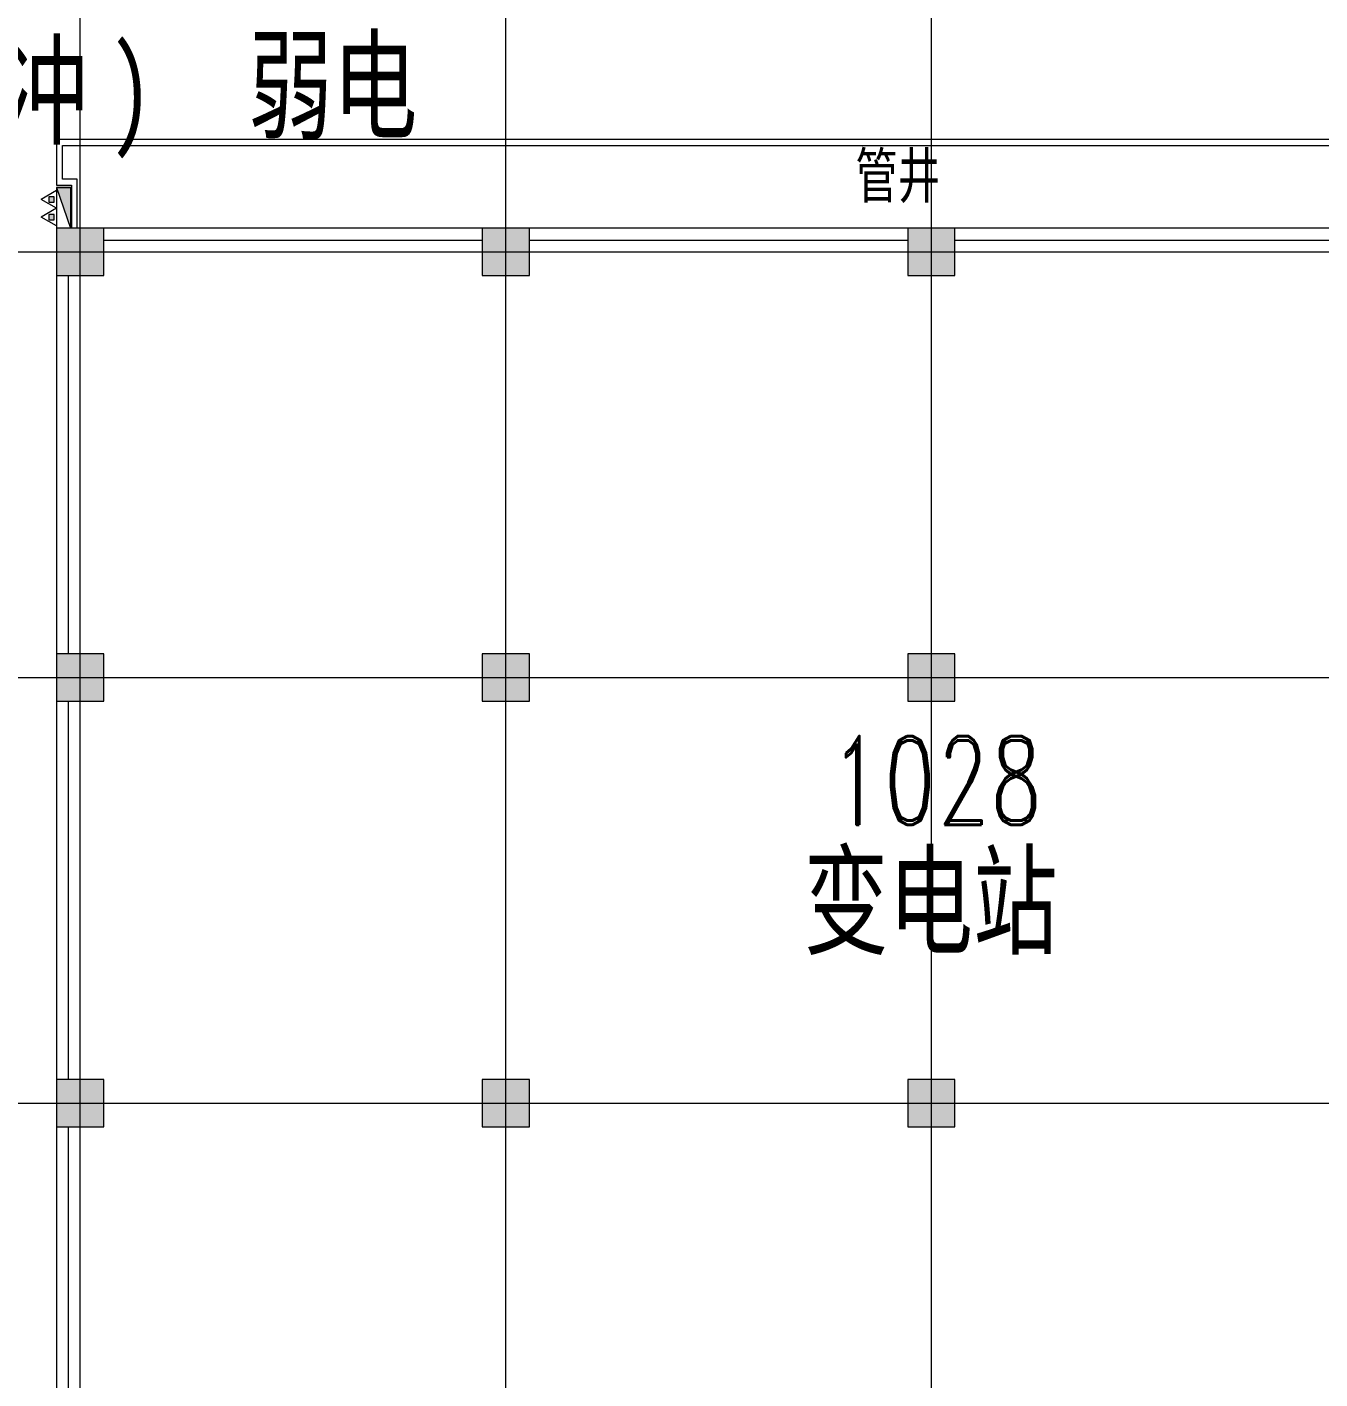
# Model space of a CAD drawing. Header units: millimetres. Extents: x -76632 to 443185, y -33181 to 192400.
# Drawn here: x 128700 to 150575, y 16936 to 39805 of the extents above; entities that cross this region are included whole.
import ezdxf

# ---------------------------------------------------------------- set-up
doc = ezdxf.new("R2010")
doc.units = ezdxf.units.MM
doc.linetypes.add('轴网线', pattern=[22.04, 18.38, -1.83, 0, -1.83])
doc.layers.get('0').update_dxf_attribs({"color": 8})
doc.layers.get('Defpoints').update_dxf_attribs({"color": 8})
for name, color, linetype, lineweight in [('A-ANNO-DIMS', 8, 'Continuous', 9), ('A-AREA-IDEN', 8, 'Continuous', 9), ('A-DETL-GENF', 8, 'Continuous', 18), ('A-WALL', 8, 'Continuous', 5), ('M-EQPM', 8, 'Continuous', 5), ('S-COLS', 8, 'Continuous', 5), ('S-GRID', 8, 'Continuous', 9)]:
    doc.layers.add(name, color=color, linetype=linetype, lineweight=lineweight)
doc.styles.add('RomanD', font='romand__.ttf', dxfattribs={"width": 0.7, "height": 1500})
doc.styles.add('RomanD_6', font='romand__.ttf', dxfattribs={"width": 0.65, "height": 350})
doc.styles.add('仿宋_2', font='simfang.ttf', dxfattribs={"width": 0.7, "height": 1500})
doc.styles.add('仿宋_5', font='simfang.ttf', dxfattribs={"width": 0.7, "height": 750})
doc.dimstyles.new('0_5', dxfattribs={"dimscale": 304.8, "dimtxt": 351.251157, "dimasz": 0, "dimexe": 0.82021, "dimexo": 0.0625, "dimgap": 0, "dimtad": 1, "dimdec": 0, "dimzin": 0, "dimdsep": 46, "dimtxsty": 'RomanD_6', "dimblk1": 'NONE', "dimblk2": 'NONE', "dimsah": 1, "dimcen": 0.09, "dimazin": 0, "dimtfac": 1, "dimtdec": 4, "dimtix": 1, "dimtmove": 0, "dimatfit": 3, "dimfxl": 0.82021, "dimfxlon": 1, "dimtvp": 1, "dimtolj": 1, "dimtzin": 0, "dimlwd": 18, "dimlwe": 18, "dimarcsym": 2})
doc.dimstyles.new('0_7mm', dxfattribs={"dimscale": 304.8, "dimtxt": 351.251157, "dimasz": 0.82021, "dimexe": 1.64042, "dimexo": 0.0625, "dimgap": 0, "dimtad": 1, "dimdec": 0, "dimzin": 0, "dimdsep": 46, "dimtxsty": 'RomanD_6', "dimblk1": 'OBLIQUE', "dimblk2": 'OBLIQUE', "dimsah": 1, "dimcen": 0.09, "dimazin": 0, "dimtfac": 1, "dimtdec": 4, "dimtix": 1, "dimtmove": 0, "dimatfit": 3, "dimfxl": 1.64042, "dimfxlon": 1, "dimtvp": 1, "dimtolj": 1, "dimtzin": 0, "dimlwd": 18, "dimlwe": 18, "dimarcsym": 2})

# ---------------------------------------------------------------- blocks, each defined once
blk = doc.blocks.new('X-ST-F3-01-C-001_HLP2_rvt-1-LAY-1F-1_500-A')
at = {"layer": 'S-COLS', "true_color": 0x808080}
for points in [[(129200, 35600), (130000, 35600), (130000, 36400), (129200, 36400), (129200, 36371)], [(137200, 35600), (137200, 36400), (136400, 36400), (136400, 35600)], [(143600, 35600), (144400, 35600), (144400, 36400), (143600, 36400), (143600, 36200)], [(130000, 28400), (130000, 29200), (129200, 29200), (129200, 28400), (129400, 28400)], [(137200, 28400), (137200, 29200), (136400, 29200), (136400, 28400)], [(144400, 28400), (144400, 29200), (143600, 29200), (143600, 28400)], [(130000, 21200), (130000, 22000), (129200, 22000), (129200, 21200), (129400, 21200)], [(137200, 21200), (137200, 22000), (136400, 22000), (136400, 21200)], [(144400, 21200), (144400, 22000), (143600, 22000), (143600, 21200)]]:
    blk.add_hatch(color=8, dxfattribs=at).paths.add_polyline_path(points, flags=0)
at = {"layer": 'S-COLS', "color": 7, "lineweight": 9}
for p, q in [((130000, 36400), (129200, 36400)), ((129200, 36400), (129200, 35600)), ((130000, 35600), (130000, 36400)), ((137200, 36400), (136400, 36400)), ((136400, 36400), (136400, 35600)), ((137200, 35600), (137200, 36400)), ((144400, 36400), (143600, 36400)), ((143600, 36400), (143600, 35600)), ((144400, 35600), (144400, 36400)), ((129200, 35600), (130000, 35600)), ((136400, 35600), (137200, 35600)), ((143600, 35600), (144400, 35600)), ((130000, 29200), (129200, 29200)), ((129200, 29200), (129200, 28400)), ((130000, 28400), (130000, 29200)), ((137200, 29200), (136400, 29200)), ((136400, 29200), (136400, 28400)), ((137200, 28400), (137200, 29200)), ((144400, 29200), (143600, 29200)), ((143600, 29200), (143600, 28400)), ((144400, 28400), (144400, 29200)), ((129200, 28400), (130000, 28400)), ((136400, 28400), (137200, 28400)), ((143600, 28400), (144400, 28400)), ((130000, 22000), (129200, 22000)), ((129200, 22000), (129200, 21200)), ((130000, 21200), (130000, 22000)), ((137200, 22000), (136400, 22000)), ((136400, 22000), (136400, 21200)), ((137200, 21200), (137200, 22000)), ((144400, 22000), (143600, 22000)), ((143600, 22000), (143600, 21200)), ((144400, 21200), (144400, 22000)), ((129200, 21200), (130000, 21200)), ((136400, 21200), (137200, 21200)), ((143600, 21200), (144400, 21200))]:
    blk.add_line(p, q, dxfattribs=at)
blk = doc.blocks.new('室内消火栓箱_带灭火器__左右式_ - SG24D65-P-V104-LAY-1F-1_500-A')
at = {"layer": 'A-DETL-GENF', "lineweight": 5}
blk.add_hatch(color=256, dxfattribs=at).paths.add_polyline_path([(340, 0), (-350, 0), (-350, -240), (340, -3)], flags=0)
h = blk.add_hatch(color=256, dxfattribs=at)
h.paths.add_polyline_path([(195, -280), (105, -280), (105, -370), (195, -370), (195, -321)], flags=0)
h.paths.add_polyline_path([(-105, -321), (-105, -280), (-195, -280), (-195, -370), (-105, -370)], flags=0)
for p, q in [((340, 0), (-350, 0)), ((-350, -240), (-350, 0)), ((-350, 0), (-350, -240)), ((340, 0), (-350, 0)), ((-350, -240), (340, -3)), ((-350, -240), (340, -3)), ((-350, -240), (340, -240)), ((-300, -240), (-150, -500)), ((-105, -280), (-195, -280)), ((-195, -280), (-195, -370)), ((-195, -370), (-105, -370)), ((0, -240), (-150, -500)), ((-105, -370), (-105, -280)), ((0, -240), (150, -500)), ((195, -280), (105, -280)), ((105, -280), (105, -370)), ((105, -370), (195, -370)), ((300, -240), (150, -500)), ((195, -370), (195, -280))]:
    blk.add_line(p, q, dxfattribs=at)
blk = doc.blocks.new('*D1431')
at = {"layer": 'A-ANNO-DIMS', "color": 0, "lineweight": 18, "transparency": 16777216}
for p, q in [((19261, 131300), (19742, 131300)), ((19492, 130200), (19492, 131300)), ((19261, 130200), (19742, 130200)), ((259200, 4470), (259200, 4951)), ((264000, 4470), (264000, 4951)), ((259200, 4701), (264000, 4701))]:
    blk.add_line(p, q, dxfattribs=at)
at = {"layer": 'Defpoints', "color": 0, "transparency": 16777216}
for p in [(19242, 131300), (19492, 131300), (19242, 130200), (264000, 4701), (259200, 4451), (264000, 4451)]:
    blk.add_point(p, dxfattribs=at)
at = {"layer": 'A-ANNO-DIMS', "color": 0, "lineweight": 18, "transparency": 16777216, "insert": (19317, 130750), "char_height": 350, "width": 972.7, "attachment_point": 5, "rotation": 90, "style": 'RomanD_6'}
blk.add_mtext('\\A1;1100', dxfattribs=at)
at = {"layer": 'A-ANNO-DIMS', "color": 0, "lineweight": 18, "transparency": 16777216, "insert": (261600, 4876), "char_height": 350, "width": 972.7, "attachment_point": 5, "style": 'RomanD_6'}
blk.add_mtext('\\A1;4800', dxfattribs=at)
blk = doc.blocks.new('_None')
blk = doc.blocks.new('*D1432')
at = {"layer": 'A-ANNO-DIMS', "color": 0, "lineweight": 18, "transparency": 16777216}
for p, q in [((19261, 133750), (19742, 133750)), ((19492, 131300), (19492, 133750)), ((19261, 131300), (19742, 131300)), ((260638, 2650), (261119, 2650)), ((260869, 1700), (260869, 2650)), ((261100, 1700), (260619, 1700))]:
    blk.add_line(p, q, dxfattribs=at)
at = {"layer": 'Defpoints', "color": 0, "transparency": 16777216}
for p in [(19242, 133750), (19492, 133750), (19242, 131300), (260619, 2650), (260869, 2650), (261119, 1700)]:
    blk.add_point(p, dxfattribs=at)
at = {"layer": 'A-ANNO-DIMS', "color": 0, "lineweight": 18, "transparency": 16777216, "char_height": 350, "attachment_point": 5, "rotation": 90, "style": 'RomanD_6'}
for s, insert, width in [('\\A1;2450', (19317, 132525), 972.7), ('\\A1;950', (260694, 2175), 729.52)]:
    blk.add_mtext(s, dxfattribs=dict(at, insert=insert, width=width))
blk = doc.blocks.new('_Oblique')
at = {"color": 0, "linetype": 'ByBlock', "lineweight": -2}
blk.add_line((-0.5, -0.5), (0.5, 0.5), dxfattribs=at)
blk = doc.blocks.new('*D1435')
at = {"layer": 'A-ANNO-DIMS', "color": 0, "lineweight": 18, "transparency": 16777216}
for p, q in [((36400, 122962), (36400, 123443)), ((37400, 122962), (37400, 123443)), ((36400, 123193), (37400, 123193)), ((142908, 4300), (141928, 4300)), ((142428, 4300), (142428, -550)), ((142908, -550), (141928, -550))]:
    blk.add_line(p, q, dxfattribs=at)
at = {"layer": 'Defpoints', "color": 0, "transparency": 16777216}
for p in [(37400, 123193), (36400, 122943), (37400, 122943), (142928, 4300), (142428, -550), (142928, -550)]:
    blk.add_point(p, dxfattribs=at)
at = {"layer": 'A-ANNO-DIMS', "color": 0, "lineweight": 18, "transparency": 16777216, "xscale": 250, "yscale": 250, "zscale": 250}
for p, rotation in [((142428, 4300), 90), ((142428, -550), 270)]:
    blk.add_blockref('_Oblique', p, dxfattribs=dict(at, rotation=rotation))
at = {"layer": 'A-ANNO-DIMS', "color": 0, "lineweight": 18, "transparency": 16777216, "insert": (36900, 123368), "char_height": 350, "width": 972.7, "attachment_point": 5, "style": 'RomanD_6'}
blk.add_mtext('\\A1;1000', dxfattribs=at)
at = {"layer": 'A-ANNO-DIMS', "color": 0, "lineweight": 18, "transparency": 16777216, "insert": (142253, 1875), "char_height": 350, "width": 972.7, "attachment_point": 5, "rotation": 90, "style": 'RomanD_6'}
blk.add_mtext('\\A1;4850', dxfattribs=at)

msp = doc.modelspace()

# ---------------------------------------------------------------- linework, layer by layer
at = {"layer": 'A-WALL', "lineweight": 9, "transparency": 33554687}
for p, q in [((129200, 37900), (129200, 37130)), ((160725, 37900), (129200, 37900)), ((129300, 37230), (129300, 37800)), ((129300, 37800), (160625, 37800)), ((129200, 37130), (129300, 37130)), ((129550, 37230), (129300, 37230)), ((129300, 37130), (129450, 37130)), ((129450, 37130), (129450, 36400)), ((129550, 36400), (129550, 37230)), ((136400, 36400), (130000, 36400)), ((143600, 36400), (137200, 36400)), ((150800, 36400), (144400, 36400)), ((130000, 36200), (136400, 36200)), ((137200, 36200), (143600, 36200)), ((144400, 36200), (150800, 36200)), ((129200, 35600), (129200, 29200)), ((129400, 29200), (129400, 35600)), ((129200, 28400), (129200, 22000)), ((129400, 22000), (129400, 28400)), ((129200, 21200), (129200, 14800)), ((129400, 14800), (129400, 21200))]:
    msp.add_line(p, q, dxfattribs=at)
at = {"layer": 'S-GRID', "linetype": '轴网线', "transparency": 33554687}
for p, q in [((129600, -17706.2), (129600, 174400)), ((136800, -17706.2), (136800, 174400)), ((144000, -17706.2), (144000, 174400)), ((-16000, 36000), (308800, 36000)), ((-16000, 28800), (308800, 28800)), ((-16000, 21600), (308800, 21600))]:
    msp.add_line(p, q, dxfattribs=at)

# ---------------------------------------------------------------- block references
at = {"lineweight": 5, "transparency": 33554687}
msp.add_blockref('X-ST-F3-01-C-001_HLP2_rvt-1-LAY-1F-1_500-A', (0, 0), dxfattribs=at)
at = {"layer": 'M-EQPM', "transparency": 33554687, "rotation": 270}
msp.add_blockref('室内消火栓箱_带灭火器__左右式_ - SG24D65-P-V104-LAY-1F-1_500-A', (129440, 36740), dxfattribs=at)

# ---------------------------------------------------------------- texts
at = {"layer": 'A-AREA-IDEN', "transparency": 33554687, "attachment_point": 1}
for s, insert, char_height, width, style in [('缓冲', (126870.6, 39480.6), 1500, 3928.269, '仿宋_2'), ('\\f仿宋|b0|i0|c134|p49|;\\W.7;)', (130111.7, 39480.6), 1500, 982.067, '仿宋_2'), ('弱电', (132439.3, 39569.8), 1500, 3928.269, '仿宋_2'), ('管井', (142714.9, 37668.1), 750, 2020.252, '仿宋_5'), ('1028', (142286.2, 27809.9), 1500, 4826.159, 'RomanD'), ('变电站', (141839.4, 25775.8), 1500, 5892.403, '仿宋_2')]:
    msp.add_mtext(s, dxfattribs=dict(at, insert=insert, char_height=char_height, width=width, style=style))

# ---------------------------------------------------------------- dimensions: what is measured, and where the dimension line sits
at = {"layer": 'A-ANNO-DIMS', "lineweight": 18, "transparency": 33554687}
for base, p1, p2, dimstyle, override, picture, middle in [((19492.1, 133750), (19242.1, 131300), (19242.1, 133750), '0_5', {"dimpost": '<>', "dimfxl": 2450}, '*D1432', (19317.1, 132525)), ((19492.1, 131300), (19242.1, 130200), (19242.1, 131300), '0_5', {"dimpost": '<>', "dimfxl": 1100}, '*D1431', (19317.1, 130750)), ((142427.5, -550), (142927.5, 4300), (142927.5, -550), '0_7mm', {"dimpost": '<>', "dimfxl": 4850}, '*D1435', (142252.5, 1875))]:
    dim = msp.add_linear_dim(base=base, p1=p1, p2=p2, angle=90, dimstyle=dimstyle, override=override, dxfattribs=at)
    dim.commit()
    dim.dimension.update_dxf_attribs({"geometry": picture, "text_midpoint": middle})

doc.saveas('drawing.dxf')
